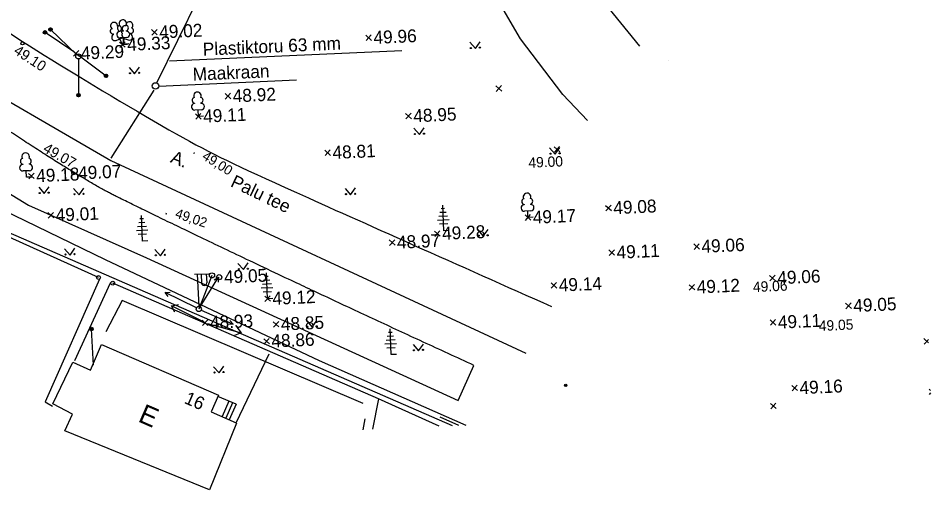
# Model space of a CAD drawing. Extents: x 641123 to 641236, y 6456305 to 6456450.
# Drawn here: x 641165.1 to 641235.7, y 6456305.1 to 6456341.6 of the extents above; entities that cross this region are included whole.
import ezdxf

# ---------------------------------------------------------------- set-up
doc = ezdxf.new("R2010")
doc.units = 0
for name, color, linetype in [('Level 1', 7, 'Continuous'), ('Level 10', 7, 'Continuous'), ('Level 11', 7, 'Continuous'), ('Level 12', 7, 'Continuous'), ('Level 13', 7, 'Continuous'), ('Level 14', 7, 'Continuous'), ('Level 16', 7, 'Continuous'), ('Level 27', 7, 'Continuous'), ('Level 28', 7, 'Continuous'), ('Level 30', 7, 'Continuous'), ('Level 31', 7, 'Continuous'), ('Level 41', 7, 'Continuous'), ('Level 57', 7, 'Continuous'), ('Level 58', 7, 'Continuous'), ('Level 63', 7, 'Continuous'), ('Level 9', 7, 'Continuous')]:
    doc.layers.add(name, color=color, linetype=linetype)

# ---------------------------------------------------------------- blocks, each defined once
blk = doc.blocks.new('VLEHI4')
at = {"layer": 'Level 16'}
for p, q in [((-241.3, 1450), (241.3, 1450)), ((-136.96, 1750), (136.96, 1750)), ((0, 0), (0, 2000)), ((-450, 850), (450, 850)), ((-345.65, 1150), (345.65, 1150)), ((-325, 550), (325, 550)), ((400, 0), (0, 0))]:
    blk.add_line(p, q, dxfattribs=at)
blk = doc.blocks.new('TPV0')
at = {"layer": 'Level 10'}
blk.add_circle((0, 0), 200, dxfattribs=at)
blk = doc.blocks.new('V2LAI1')
at = {"layer": 'Level 11'}
for p, q in [((-646, 820), (-662, 861)), ((-87, 1040), (-103, 1081)), ((103, 1037), (120, 1079)), ((658, 810), (675, 851)), ((-462, 355), (4, 539)), ((0, 0), (-183, 465)), ((0, 0), (190, 462)), ((400, 0), (0, 0)), ((4, 539), (468, 348))]:
    blk.add_line(p, q, dxfattribs=at)
blk.add_lwpolyline([(4, 1058), (-18, 980), (-17, 957), (-3, 927), (18, 888), (19, 867), (5, 833), (-22, 780), (-25, 750), (-22, 735), (-9, 703), (25, 643), (33, 619), (28, 599), (12, 565), (4, 539)], dxfattribs=at)
for centre, radius, start, end in [((-586, 1489), 269, 111.50269, 232.51731), ((-586, 1489), 269, 350.48556, 111.50017), ((-226, 1255), 212, 305.13446, 116.70496), ((245, 1251), 212, 62.41201, 233.98252), ((609, 1479), 269, 67.6168, 188.63142), ((609, 1479), 269, 306.59966, 67.61428), ((-691, 1071), 212, 106.29791, 277.86841), ((-554, 588), 250, 111.50143, 291.50036), ((4, 808), 250, 66.76552, 111.50149), ((563, 579), 250, 247.61661, 67.61554), ((707, 1061), 212, 261.24856, 72.81907)]:
    blk.add_arc(centre, radius, start, end, dxfattribs=at)
blk = doc.blocks.new('VLAIP7')
at = {"layer": 'Level 9'}
for p, q in [((-250, 1032), (-250, 1000)), ((250, 1032), (250, 1000)), ((250, 500), (-250, 500)), ((0, 0), (0, 500)), ((400, 0), (0, 0))]:
    blk.add_line(p, q, dxfattribs=at)
for centre, radius, start, end in [((-200, 1250), 224, 105.2441, 257.07903), ((0, 1600), 292, 332.5799, 207.4201), ((200, 1250), 224, 282.92097, 74.7559), ((-250, 750), 250, 90.00001, 270), ((250, 750), 250, 270, 89.99999)]:
    blk.add_arc(centre, radius, start, end, dxfattribs=at)
blk = doc.blocks.new('WMNO16')
at = {"layer": 'Level 10'}
blk.add_line((200, 0), (2900, 0), dxfattribs=at)
blk.add_lwpolyline([(2460.75, 331), (2900, 0), (2460.75, -331)], dxfattribs=at)
blk = doc.blocks.new('VMUR12')
at = {"layer": 'Level 13'}
for p, q in [((-403, 505), (0, 0)), ((0, 0), (397, 505))]:
    blk.add_line(p, q, dxfattribs=at)
for centre, radius in [((-353, 55), 42.8), ((347, 55), 45.2)]:
    blk.add_circle(centre, radius, dxfattribs=at)
blk = doc.blocks.new('SNOOL')
at = {"layer": 'Level 27'}
blk.add_line((200, 0), (2900, 0), dxfattribs=at)
for radius in [136, 121, 104, 90.1, 74.9, 61.3, 49.7, 34.8, 23.5, 13.2, 7.82]:
    blk.add_circle((2900, 0), radius, dxfattribs=at)

msp = doc.modelspace()

# ---------------------------------------------------------------- linework, layer by layer
at = {"layer": 'Level 1'}
for p, q in [((641181.923, 6456311.744), (641180.522, 6456312.352)), ((641181.372, 6456311.982), (641180.853, 6456310.785)), ((641181.648, 6456311.863), (641181.128, 6456310.666)), ((641181.923, 6456311.744), (641181.403, 6456310.547))]:
    msp.add_line(p, q, dxfattribs=at)
at = {"layer": 'Level 10'}
for p, q in [((641172.931, 6456340.654), (641172.932, 6456340.622)), ((641173.43, 6456340.676), (641173.432, 6456340.644)), ((641173.454, 6456340.145), (641172.955, 6456340.123)), ((641173.227, 6456339.634), (641173.204, 6456340.134)), ((641173.626, 6456339.652), (641173.227, 6456339.634)), ((641165.412, 6456330.345), (641165.413, 6456330.313)), ((641165.911, 6456330.368), (641165.912, 6456330.336)), ((641165.935, 6456329.836), (641165.435, 6456329.814)), ((641165.708, 6456329.326), (641165.685, 6456329.825)), ((641166.107, 6456329.344), (641165.708, 6456329.326)), ((641169.35, 6456328.458), (641169.775, 6456327.971)), ((641169.775, 6456327.971), (641170.149, 6456328.494)), ((641198.012, 6456325.175), (641197.923, 6456327.173)), ((641197.615, 6456326.308), (641198.306, 6456326.339)), ((641197.706, 6456326.612), (641198.188, 6456326.634)), ((641197.797, 6456326.917), (641198.071, 6456326.929)), ((641197.524, 6456326.004), (641198.423, 6456326.044)), ((641197.663, 6456325.71), (641198.312, 6456325.739)), ((641198.412, 6456325.193), (641198.012, 6456325.175)), ((641168.649, 6456323.792), (641169.074, 6456323.305)), ((641169.074, 6456323.305), (641169.448, 6456323.827)), ((641193.724, 6456317.327), (641193.998, 6456317.339)), ((641193.939, 6456315.585), (641193.85, 6456317.583)), ((641193.452, 6456316.414), (641194.351, 6456316.454)), ((641193.543, 6456316.718), (641194.233, 6456316.749)), ((641193.634, 6456317.022), (641194.116, 6456317.044)), ((641193.59, 6456316.12), (641194.239, 6456316.149)), ((641194.339, 6456315.603), (641193.939, 6456315.585)), ((641180.181, 6456314.654), (641180.606, 6456314.168)), ((641180.606, 6456314.168), (641180.98, 6456314.69))]:
    msp.add_line(p, q, dxfattribs=at)
for points in [[(641191.752, 6456311.79), (641173.108, 6456319.781), (641171.84, 6456317.345)], [(641191.896, 6456310.604), (641191.729, 6456309.775)]]:
    msp.add_lwpolyline(points, dxfattribs=at)
for centre, radius in [((641169.42, 6456328.011), 0.0428), ((641170.119, 6456328.042), 0.0452), ((641168.719, 6456323.344), 0.0428), ((641169.418, 6456323.376), 0.0452), ((641180.251, 6456314.207), 0.0428), ((641180.95, 6456314.238), 0.0452)]:
    msp.add_circle(centre, radius, dxfattribs=at)
for centre, radius, start, end in [((641173.155, 6456341.232), 0.292, 335.14442, 209.98462), ((641172.943, 6456340.372), 0.25, 92.56453, 272.56452), ((641172.971, 6456340.874), 0.224, 107.80862, 259.64356), ((641173.371, 6456340.892), 0.224, 285.48549, 77.32042), ((641173.443, 6456340.395), 0.25, 272.56452, 92.56452), ((641165.452, 6456330.565), 0.224, 107.80862, 259.64356), ((641165.636, 6456330.924), 0.292, 335.14442, 209.98462), ((641165.851, 6456330.583), 0.224, 285.48549, 77.32042), ((641165.424, 6456330.064), 0.25, 92.56453, 272.56452), ((641165.924, 6456330.086), 0.25, 272.56452, 92.56452)]:
    msp.add_arc(centre, radius, start, end, dxfattribs=at)
at = {"layer": 'Level 11'}
for p, q in [((641178.72, 6456321.809), (641179.819, 6456321.858)), ((641178.92, 6456321.818), (641179.032, 6456319.321)), ((641180.062, 6456321.727), (641179.041, 6456319.121)), ((641179.22, 6456321.831), (641179.251, 6456321.132)), ((641179.619, 6456321.849), (641179.651, 6456321.15))]:
    msp.add_line(p, q, dxfattribs=at)
for centre, radius in [((641180.062, 6456321.727), 0.199), ((641179.041, 6456319.121), 0.2)]:
    msp.add_circle(centre, radius, dxfattribs=at)
msp.add_arc((641179.451, 6456321.141), 0.2, 182.50383, 2.62522, dxfattribs=at)
at = {"layer": 'Level 12'}
for p, q in [((641179.145, 6456319.291), (641180.556, 6456321.593)), ((641180.225, 6456321.39), (641180.556, 6456321.593)), ((641180.556, 6456321.593), (641180.534, 6456321.201)), ((641176.441, 6456320.406), (641176.834, 6456320.42)), ((641178.862, 6456319.209), (641176.441, 6456320.406)), ((641176.674, 6456320.094), (641176.441, 6456320.406)), ((641179.224, 6456319.039), (641181.689, 6456317.938)), ((641181.689, 6456317.938), (641181.296, 6456317.909)), ((641181.444, 6456318.24), (641181.689, 6456317.938))]:
    msp.add_line(p, q, dxfattribs=at)
at = {"layer": 'Level 13'}
for p, q in [((641169.574, 6456338.828), (641167.56, 6456340.772)), ((641169.318, 6456339.123), (641169.761, 6456338.719)), ((641169.719, 6456338.489), (641169.73, 6456335.689)), ((641170.897, 6456314.775), (641170.734, 6456317.57))]:
    msp.add_line(p, q, dxfattribs=at)
for centre, radius in [((641167.56, 6456340.772), 0.136), ((641167.56, 6456340.772), 0.121), ((641167.56, 6456340.772), 0.107), ((641167.56, 6456340.772), 0.0902), ((641167.56, 6456340.772), 0.0749), ((641167.56, 6456340.772), 0.0616), ((641167.56, 6456340.772), 0.0467), ((641167.56, 6456340.772), 0.0343), ((641167.56, 6456340.772), 0.0209), ((641167.56, 6456340.772), 0.0112), ((641169.718, 6456338.689), 0.2), ((641169.718, 6456338.689), 0.2), ((641169.73, 6456335.689), 0.136), ((641169.73, 6456335.689), 0.121), ((641169.73, 6456335.689), 0.107), ((641169.73, 6456335.689), 0.0902), ((641169.73, 6456335.689), 0.0749), ((641169.73, 6456335.689), 0.0616), ((641169.73, 6456335.689), 0.0467), ((641169.73, 6456335.689), 0.0343), ((641169.73, 6456335.689), 0.0209), ((641169.73, 6456335.689), 0.0112), ((641170.734, 6456317.57), 0.136), ((641170.734, 6456317.57), 0.121), ((641170.734, 6456317.57), 0.107), ((641170.734, 6456317.57), 0.0902), ((641170.734, 6456317.57), 0.0749), ((641170.734, 6456317.57), 0.0616), ((641170.734, 6456317.57), 0.0467), ((641170.734, 6456317.57), 0.0343), ((641170.734, 6456317.57), 0.0209), ((641170.734, 6456317.57), 0.0112), ((641207.45, 6456313.199), 0.0902), ((641207.45, 6456313.199), 0.0749), ((641207.45, 6456313.199), 0.0616), ((641207.45, 6456313.199), 0.0467), ((641207.45, 6456313.199), 0.0343), ((641207.45, 6456313.199), 0.0209), ((641207.45, 6456313.199), 0.0112)]:
    msp.add_circle(centre, radius, dxfattribs=at)
at = {"layer": 'Level 14'}
msp.add_lwpolyline([(641164.275, 6456325.082), (641198.66, 6456310.085)], dxfattribs=at)
at = {"layer": 'Level 28'}
for points in [[(641171.277, 6456321.567), (641163.855, 6456324.917)], [(641192.961, 6456312.161), (641172.378, 6456321.127)], [(641192.961, 6456312.161), (641192.497, 6456309.809)], [(641197.657, 6456310.04), (641192.961, 6456312.161)]]:
    msp.add_lwpolyline(points, dxfattribs=at)
for centre in [(641171.277, 6456321.567), (641172.378, 6456321.127)]:
    msp.add_circle(centre, 0.148, dxfattribs=at)
at = {"layer": 'Level 30'}
for points in [[(641209.124, 6456333.723), (641207.21, 6456335.741), (641203.932, 6456340.063), (641201.435, 6456344.371), (641199.063, 6456349.489), (641197.512, 6456354.496), (641196.688, 6456359.457), (641196.247, 6456365.109)], [(641213.194, 6456339.482), (641210.81, 6456342.409), (641208.025, 6456346.423), (641206.141, 6456350.375), (641204.375, 6456355.848)], [(641160.943, 6456335.156), (641158.366, 6456331.74), (641165.852, 6456327.16), (641174.996, 6456323.075), (641199.127, 6456312.029), (641200.342, 6456314.752)], [(641151.377, 6456332.464), (641151.051, 6456331.422), (641153.836, 6456330.212), (641153.67, 6456329.221), (641156.309, 6456328.146), (641156.906, 6456328.875), (641157.629, 6456329.824), (641171.799, 6456322.945), (641188.361, 6456315.136), (641199.722, 6456310.133)], [(641199.16, 6456310.108), (641197.717, 6456310.735)]]:
    msp.add_lwpolyline(points, dxfattribs=at)
for points, degree in [([(641131.658, 6456368.725), (641136.615, 6456363.794), (641143.015, 6456357.236), (641147.486, 6456353.261), (641159.801, 6456343.513), (641166.008, 6456339.367), (641178.576, 6456331.808), (641183.409, 6456329.553), (641199.394, 6456322.409), (641206.337, 6456319.327)], 3), ([(641200.342, 6456314.752), (641189.906, 6456319.552), (641175.098, 6456326.613), (641169.583, 6456329.386), (641160.943, 6456335.156)], 2)]:
    msp.add_open_spline(points, degree=degree, dxfattribs=at)
at = {"layer": 'Level 31'}
for p, q in [((641175.382, 6456340.766), (641175.825, 6456340.361)), ((641175.401, 6456340.342), (641175.806, 6456340.785)), ((641172.907, 6456339.8), (641173.35, 6456339.395)), ((641172.926, 6456339.376), (641173.331, 6456339.819)), ((641191.97, 6456340.338), (641192.413, 6456339.933)), ((641191.989, 6456339.914), (641192.394, 6456340.357)), ((641169.337, 6456338.7), (641169.742, 6456339.142)), ((641202.046, 6456336.406), (641202.489, 6456336.001)), ((641202.065, 6456335.982), (641202.47, 6456336.425)), ((641181.07, 6456335.813), (641181.513, 6456335.408)), ((641181.089, 6456335.389), (641181.494, 6456335.832)), ((641178.785, 6456334.244), (641179.228, 6456333.839)), ((641178.804, 6456333.82), (641179.209, 6456334.263)), ((641195.053, 6456334.269), (641195.495, 6456333.864)), ((641195.072, 6456333.845), (641195.476, 6456334.288)), ((641188.797, 6456331.43), (641189.24, 6456331.025)), ((641188.816, 6456331.006), (641189.221, 6456331.449)), ((641206.55, 6456331.696), (641206.993, 6456331.291)), ((641206.569, 6456331.272), (641206.974, 6456331.715)), ((641165.861, 6456329.628), (641166.304, 6456329.223)), ((641165.88, 6456329.204), (641166.285, 6456329.647)), ((641210.535, 6456327.149), (641210.978, 6456326.744)), ((641210.554, 6456326.725), (641210.959, 6456327.168)), ((641167.367, 6456326.585), (641167.809, 6456326.18)), ((641167.385, 6456326.161), (641167.79, 6456326.604)), ((641204.301, 6456326.412), (641204.744, 6456326.007)), ((641204.32, 6456325.988), (641204.725, 6456326.431)), ((641197.283, 6456325.159), (641197.726, 6456324.754)), ((641197.302, 6456324.735), (641197.707, 6456325.178)), ((641193.788, 6456324.472), (641194.23, 6456324.067)), ((641193.807, 6456324.048), (641194.211, 6456324.491)), ((641210.788, 6456323.699), (641211.23, 6456323.294)), ((641210.807, 6456323.275), (641211.211, 6456323.718)), ((641217.357, 6456324.158), (641217.8, 6456323.753)), ((641217.376, 6456323.734), (641217.781, 6456324.177)), ((641223.23, 6456321.719), (641223.672, 6456321.315)), ((641223.249, 6456321.296), (641223.653, 6456321.738)), ((641206.311, 6456321.153), (641206.754, 6456320.748)), ((641206.33, 6456320.729), (641206.735, 6456321.172)), ((641216.991, 6456321.007), (641217.434, 6456320.603)), ((641217.01, 6456320.584), (641217.415, 6456321.026)), ((641184.143, 6456320.125), (641184.586, 6456319.72)), ((641184.162, 6456319.701), (641184.567, 6456320.144)), ((641229.112, 6456319.569), (641229.555, 6456319.165)), ((641229.131, 6456319.146), (641229.536, 6456319.588)), ((641179.306, 6456318.259), (641179.749, 6456317.854)), ((641179.325, 6456317.835), (641179.73, 6456318.278)), ((641184.801, 6456318.136), (641185.244, 6456317.731)), ((641184.82, 6456317.712), (641185.225, 6456318.155)), ((641223.272, 6456318.283), (641223.715, 6456317.878)), ((641223.291, 6456317.859), (641223.696, 6456318.302)), ((641184.065, 6456316.824), (641184.508, 6456316.419)), ((641184.084, 6456316.4), (641184.489, 6456316.843)), ((641235.175, 6456316.827), (641235.528, 6456316.505)), ((641235.194, 6456316.404), (641235.516, 6456316.756)), ((641224.949, 6456313.206), (641225.392, 6456312.801)), ((641224.968, 6456312.782), (641225.373, 6456313.225)), ((641235.575, 6456312.921), (641235.693, 6456312.813)), ((641235.594, 6456312.498), (641235.702, 6456312.616)), ((641223.297, 6456311.807), (641223.74, 6456311.402)), ((641223.316, 6456311.383), (641223.721, 6456311.826))]:
    msp.add_line(p, q, dxfattribs=at)
for centre in [(641165.397, 6456339.7), (641169.325, 6456329.639)]:
    msp.add_circle(centre, 0.12, dxfattribs=at)
at = {"layer": 'Level 41'}
for points in [[(641171.363, 6456321.438), (641167.16, 6456311.925), (641167.71, 6456311.604)], [(641172.18, 6456321.129), (641169.428, 6456315.096)], [(641181.932, 6456310.317), (641184.488, 6456315.65)]]:
    msp.add_lwpolyline(points, dxfattribs=at)
at = {"layer": 'Level 63'}
for p, q in [((641175.804, 6456336.651), (641182.556, 6456350.432)), ((641194.757, 6456339.131), (641176.769, 6456338.325)), ((641215.391, 6456338.347), (641215.391, 6456338.347)), ((641175.942, 6456336.393), (641186.614, 6456336.871)), ((641172.249, 6456330.798), (641175.589, 6456336.068))]:
    msp.add_line(p, q, dxfattribs=at)
for points in [[(641159.594, 6456337.972), (641172.226, 6456330.629), (641204.352, 6456315.698)], [(641181.955, 6456310.287), (641179.864, 6456305.12), (641168.681, 6456309.692), (641169.256, 6456310.987), (641167.743, 6456311.764), (641169.287, 6456315.005), (641170.646, 6456314.386), (641171.514, 6456316.383), (641180.565, 6456312.452), (641180.002, 6456311.155), (641181.932, 6456310.317)]]:
    msp.add_lwpolyline(points, dxfattribs=at)
msp.add_circle((641175.69, 6456336.4), 0.25, dxfattribs=at)

# ---------------------------------------------------------------- block references
at = {"layer": 'Level 10', "xscale": 0.0009999014339576425, "yscale": 0.0009999014339576423, "rotation": 2.5645220755462295}
for name, p in [('V2LAI1', (641173.129, 6456339.598)), ('VMUR12', (641200.456, 6456339.301)), ('VMUR12', (641174.074, 6456337.346)), ('VLAIP7', (641179.006, 6456334.041)), ('VMUR12', (641196.124, 6456332.632)), ('VMUR12', (641206.627, 6456331.116)), ('VMUR12', (641167.079, 6456328.061)), ('VMUR12', (641190.795, 6456327.979)), ('VLAIP7', (641204.522, 6456326.209)), ('VLEHI4', (641174.695, 6456324.38)), ('VMUR12', (641201.062, 6456324.76)), ('VMUR12', (641176.073, 6456323.242)), ('VMUR12', (641182.496, 6456322.172)), ('VLEHI4', (641184.364, 6456319.922)), ('VMUR12', (641187.817, 6456317.71)), ('VMUR12', (641196.05, 6456315.885))]:
    msp.add_blockref(name, p, dxfattribs=at)
at = {"layer": 'Level 12', "xscale": 0.0009999014339576423, "yscale": 0.0009999014339576423}
for rotation in [153.18728785326687, -15.633746215712968]:
    msp.add_blockref('WMNO16', (641179.528, 6456318.057), dxfattribs=dict(at, rotation=rotation))
at = {"layer": 'Level 13', "xscale": 0.0009999014339576423, "yscale": 0.0009999014339576423}
for rotation in [145.846484364981, -36.81526137653266]:
    msp.add_blockref('SNOOL', (641169.539, 6456338.921), dxfattribs=dict(at, rotation=rotation))
at = {"layer": 'Level 31', "xscale": 0.0009999014339576425, "yscale": 0.0009999014339576423, "rotation": 2.5645220755462295}
msp.add_blockref('TPV0', (641180.621, 6456321.583), dxfattribs=at)

# ---------------------------------------------------------------- texts
at = {"layer": 'Level 1'}
msp.add_text('16', height=0.9999, rotation=336.52589, dxfattribs=at).set_placement((641177.846, 6456311.853))
at = {"layer": 'Level 31'}
for s, height, rotation, p in [(' 49.02', 0.9999, 2.56452, (641175.626, 6456340.064)), (' 49.96', 0.9999, 2.56452, (641192.214, 6456339.636)), (' 49.33', 0.9999, 2.56452, (641173.151, 6456339.098)), ('49.10', 0.7999, 326.86937, (641164.65, 6456338.952)), (' 49.29', 0.9999, 2.56452, (641169.562, 6456338.422)), (' 48.92', 0.9999, 2.56452, (641181.314, 6456335.111)), (' 49.11', 0.9999, 2.56452, (641179.029, 6456333.542)), (' 48.95', 0.9999, 2.56452, (641195.296, 6456333.567)), ('49.07', 0.7999, 330.11704, (641166.921, 6456331.346)), ('.  49,00', 0.7499, 327.73667, (641178.529, 6456331.223)), (' 48.81', 0.9999, 2.56452, (641189.041, 6456330.728)), ('49.00', 0.7999, 2.56452, (641204.573, 6456330.058)), (' 49.18', 0.9999, 2.56452, (641166.105, 6456328.926)), (' 49.07', 0.9999, 2.56452, (641169.348, 6456329.14)), (' 49.01', 0.9999, 2.56452, (641167.61, 6456325.883)), (' 49.08', 0.9999, 2.56452, (641210.779, 6456326.447)), ('.  49,02', 0.7499, 341.16646, (641176.362, 6456326.494)), (' 49.17', 0.9999, 2.56452, (641204.545, 6456325.71)), (' 49.28', 0.9999, 2.56452, (641197.527, 6456324.457)), (' 48.97', 0.9999, 2.56452, (641194.031, 6456323.77)), (' 49.06', 0.9999, 2.56452, (641217.601, 6456323.456)), (' 49.11', 0.9999, 2.56452, (641211.031, 6456322.997)), (' 49.05', 0.9999, 2.56452, (641180.643, 6456321.084)), (' 49.06', 0.9999, 2.56452, (641223.473, 6456321.018)), (' 49.14', 0.9999, 2.56452, (641206.555, 6456320.451)), (' 49.12', 0.9999, 2.56452, (641217.235, 6456320.306)), ('49.06', 0.7999, 2.56452, (641221.955, 6456320.43)), (' 49.12', 0.9999, 2.56452, (641184.387, 6456319.423)), (' 49.05', 0.9999, 2.56452, (641229.356, 6456318.868)), (' 48.93', 0.9999, 2.56452, (641179.55, 6456317.557)), (' 48.85', 0.9999, 2.56452, (641185.045, 6456317.434)), (' 49.11', 0.9999, 2.56452, (641223.516, 6456317.581)), ('49.05', 0.7999, 2.56452, (641227.054, 6456317.415)), (' 48.86', 0.9999, 2.56452, (641184.309, 6456316.122)), (' 49.16', 0.9999, 2.56452, (641225.193, 6456312.504))]:
    msp.add_text(s, height=height, rotation=rotation, dxfattribs=at).set_placement(p)
at = {"layer": 'Level 57'}
msp.add_text('E', height=1.5, rotation=336.52589, dxfattribs=at).set_placement((641174.268, 6456310.434))
at = {"layer": 'Level 58'}
msp.add_text('Palu tee', height=0.9999, rotation=334.23585, dxfattribs=at).set_placement((641181.426, 6456328.655))
at = {"layer": 'Level 63'}
for s, rotation, p in [('Plastiktoru 63 mm', 2.56452, (641179.373, 6456338.743)), ('Maakraan', 2.56452, (641178.591, 6456336.803)), ('A.', 338.09289, (641176.779, 6456330.506))]:
    msp.add_text(s, height=0.9999, rotation=rotation, dxfattribs=at).set_placement(p)

doc.saveas('drawing.dxf')
